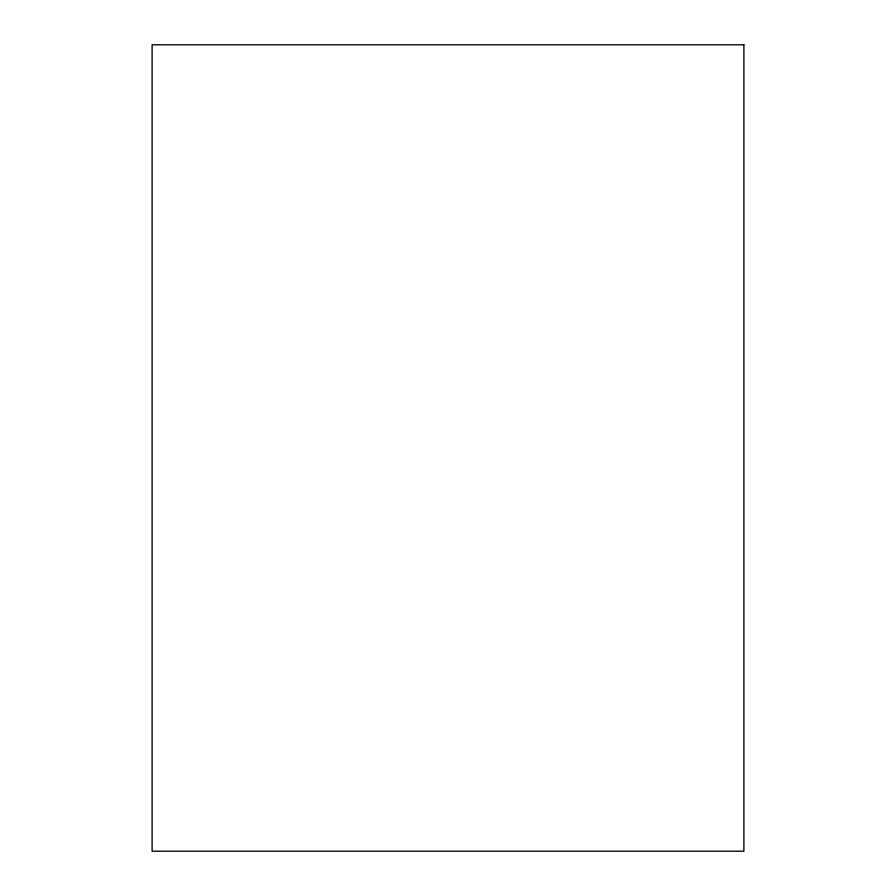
<?xml version="1.0" encoding="UTF-8"?>
<svg xmlns="http://www.w3.org/2000/svg" width="896" height="896" viewBox="0 0 896 896"><rect width="100%" height="100%" fill="white"/><g stroke="black" fill="none" stroke-linecap="round" stroke-linejoin="round"><path stroke-width="1.34" d="M743.893 44.8L152.107 44.8L152.107 851.2L743.893 851.2L743.893 44.8"/></g></svg>
